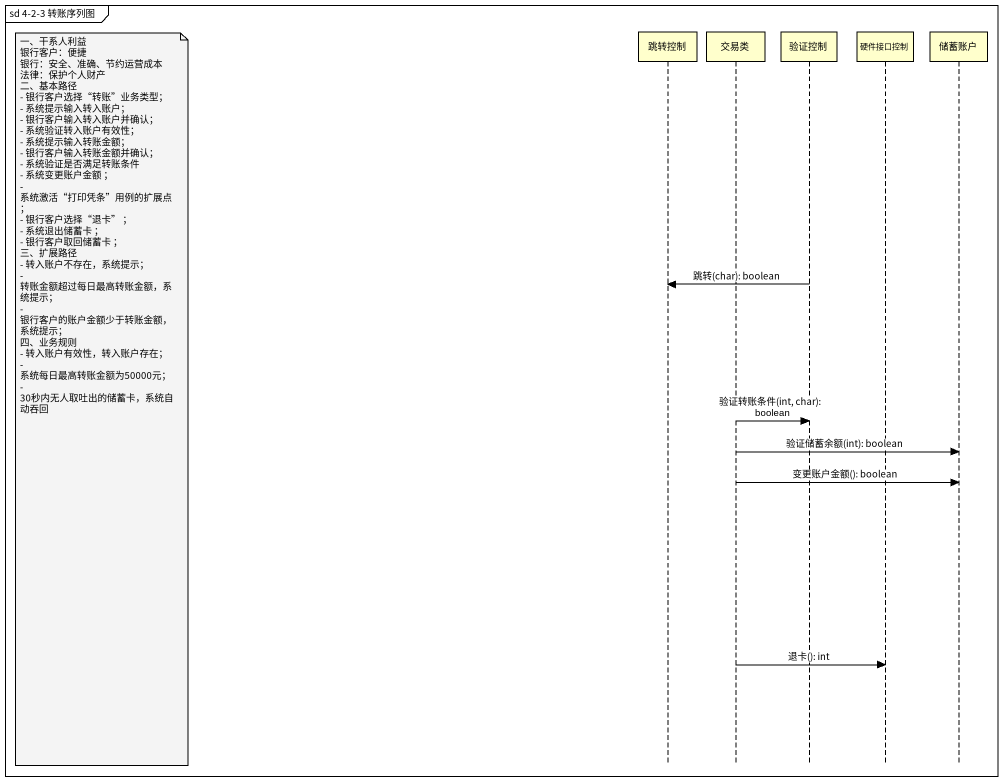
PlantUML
@startuml
mainframe sd 4-2-3 转账序列图
hide footbox
participant 跳转控制
participant 交易类
participant 验证控制
participant 硬件接口控制
participant 储蓄账户

验证控制 -> 跳转控制 : 跳转(char): boolean
note left of 跳转控制
  一、干系人利益
  银行客户：便捷
  银行：安全、准确、节约运营成本
  法律：保护个人财产
  二、基本路径
  - 银行客户选择“转账”业务类型；
  - 系统提示输入转入账户；
  - 银行客户输入转入账户并确认；
  - 系统验证转入账户有效性；
  - 系统提示输入转账金额；
  - 银行客户输入转账金额并确认；
  - 系统验证是否满足转账条件
  - 系统变更账户金额 ；
  - 系统激活“打印凭条”用例的扩展点 ；
  - 银行客户选择“退卡” ；
  - 系统退出储蓄卡 ；
  - 银行客户取回储蓄卡 ；
  三、扩展路径
  - 转入账户不存在，系统提示；
  - 转账金额超过每日最高转账金额，系统提示；
  - 银行客户的账户金额少于转账金额，系统提示；
  四、业务规则
  - 转入账户有效性，转入账户存在；
  - 系统每日最高转账金额为50000元；
  - 30秒内无人取吐出的储蓄卡，系统自动吞回
end note
交易类 -> 验证控制 : 验证转账条件(int, char): boolean
交易类 -> 储蓄账户 : 验证储蓄余额(int): boolean
交易类 -> 储蓄账户 : 变更账户金额(): boolean
交易类 -> 硬件接口控制 : 退卡(): int
@enduml
